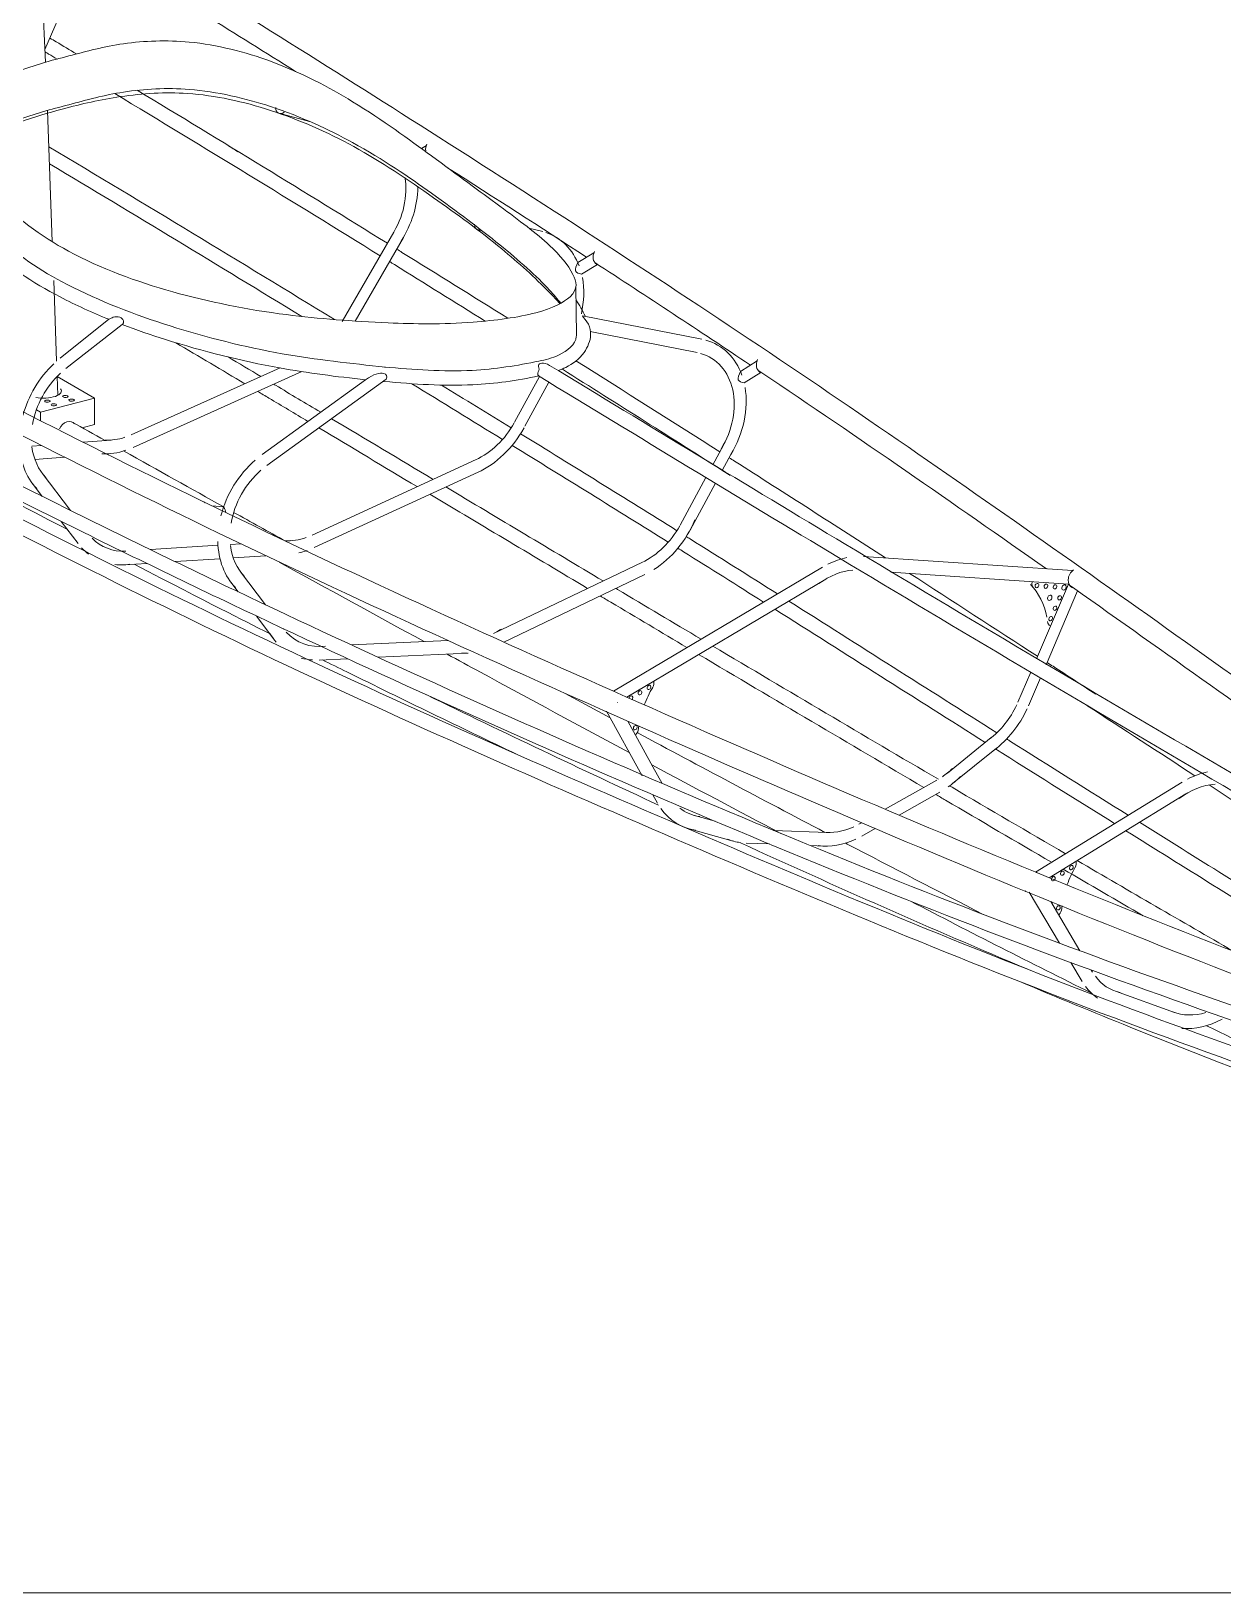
# Model space of a CAD drawing. Header units: inches. Extents: x -62.5 to -21, y 15.6 to 48.4.
# Drawn here: x -39.08 to -27.9, y 15.56 to 30.21 of the extents above; entities that cross this region are included whole.
import ezdxf

# ---------------------------------------------------------------- set-up
doc = ezdxf.new("R2010")
doc.units = ezdxf.units.IN
doc.header["$MEASUREMENT"] = 0
for name, color, linetype in [('Format', 7, 'Continuous'), ('Hatchways', 7, 'Continuous'), ('Layer1', 7, 'Continuous'), ('Partner', 7, 'Continuous'), ('Sail', 7, 'Continuous'), ('Station 10', 7, 'Continuous'), ('Station 6', 7, 'Continuous'), ('Station 7', 7, 'Continuous'), ('Station 7.5', 7, 'Continuous'), ('Station 8', 7, 'Continuous'), ('Station 9', 7, 'Continuous'), ('Stringers', 7, 'Continuous')]:
    doc.layers.add(name, color=color, linetype=linetype)

msp = doc.modelspace()

# ---------------------------------------------------------------- linework, layer by layer
at = {"layer": 'Format', "color": 7, "lineweight": 9}
msp.add_line((-21.025, 15.56249999999999), (-62.525, 15.56249999999999), dxfattribs=at)
at = {"layer": 'Hatchways', "color": 7, "lineweight": 9}
for points, knots in [([(-38.72804855523046, 29.97899881252328), (-38.89381785941135, 29.93600423862531), (-39.23559024930958, 29.84736081729726), (-39.65679509583944, 29.58504950328939), (-39.7412374344248, 29.14341847226821), (-39.42239598482388, 28.60154370671914), (-38.71830244889978, 28.09061930200807), (-37.77476725420107, 27.74511078360409), (-36.7765634837519, 27.54261887793474), (-35.82715996242275, 27.47262419945226), (-35.04839906968437, 27.45544184674966), (-34.28846288567321, 27.55624827119695), (-33.93206569202556, 27.74836766844709), (-33.98982017577607, 27.9547420663117), (-34.20872298919647, 28.21642009351165), (-34.66768592478781, 28.56040876690716), (-35.26520594625604, 28.99671164922318), (-35.96079363104063, 29.509867988842), (-36.74373409567269, 29.92996319637761), (-37.54399200019333, 30.13944892846376), (-38.21974159693612, 30.11391945217463), (-38.56202930642829, 30.02306553810576), (-38.72804855523046, 29.97899881252328)], [0, 0, 0, 0, 0.0304158939162774, 0.0627095155283583, 0.1031318594591568, 0.1536483489238295, 0.2191866378126995, 0.2938112519410474, 0.3668073149306925, 0.4257347307685886, 0.4695482714957079, 0.4999999999999831, 0.5304517285042584, 0.5742652692313778, 0.633192685069274, 0.706188748058919, 0.7808133621872669, 0.8463516510761369, 0.8968681405408095, 0.937290484471608, 0.969584106083689, 1, 1, 1, 1]), ([(-34.11153717578335, 27.65936745243349), (-34.1425709455531, 27.69989693770093), (-34.28807529301539, 27.86881983512148), (-34.6689090308591, 28.20816281712329), (-35.26487003425008, 28.65442797322175), (-35.95868090424353, 29.13399830875488), (-36.74489917160106, 29.50397411208715), (-37.54496343909756, 29.69521708936422), (-38.2199793414437, 29.66010688406045), (-38.56205375775149, 29.56650806048663), (-38.7280485552299, 29.52108835932612)], [0, 0, 0, 0, 0.0595356751390062, 0.2464130140804628, 0.4381692711834955, 0.6062988133600082, 0.735360944914948, 0.838897914847292, 0.9218237122585249, 1, 1, 1, 1]), ([(-38.72804855523046, 29.52115032183693), (-38.89371059737361, 29.47844866824508), (-39.23509064596564, 29.39044802784843), (-39.53989225011038, 29.20864347283605), (-39.62921277676658, 29.07392359904786), (-39.64730990049845, 29.03650253275866)], [0, 0, 0, 0, 0.4081488982585811, 0.8410741159258233, 1, 1, 1, 1])]:
    msp.add_open_spline(points, degree=3, knots=knots, dxfattribs=at)
at = {"layer": 'Layer1', "color": 7, "lineweight": 9}
for p, q in [((-33.9698970404654, 27.81717846820894), (-33.96591424923016, 27.35995101224477)), ((-34.06972096076503, 23.99957190692291), (-33.64736762700829, 23.76971202104002))]:
    msp.add_line(p, q, dxfattribs=at)
for points, knots in [([(-34.12034816490643, 27.65453934782077), (-34.15043691182426, 27.69005767741703), (-34.32177276647217, 27.8711037405916), (-34.70769666576593, 28.21937834140246), (-35.32734029742222, 28.67028692768127), (-36.03071693054714, 29.14662454204815), (-36.8087636888609, 29.48696602096363), (-37.55658758969911, 29.65666927996626), (-38.22201590916944, 29.61701093024323), (-38.74422933721382, 29.49808154900252), (-39.17760302554021, 29.36953018781185), (-39.48211638070977, 29.23787186301603), (-39.61603004750295, 29.09039851474787), (-39.6473464242672, 29.0366006415613)], [0, 0, 0, 0, 0.0224178589605326, 0.1200672533578201, 0.2479545511212012, 0.3900261604039347, 0.5261591648351024, 0.6530317720743317, 0.7534375107145223, 0.8428539102205569, 0.9093029315408485, 0.9704328906904216, 1, 1, 1, 1]), ([(-39.68916130438335, 28.93192343774665), (-39.7053084210198, 28.85956118471864), (-39.68394785451474, 28.61647557155651), (-39.35839276441522, 28.19971504961315), (-38.69556472849273, 27.77517689968538), (-37.77015775537419, 27.42328777719304), (-36.76492926692003, 27.1684603999118), (-36.08145071900129, 27.09514620024646), (-35.757631368369, 27.06041130388424)], [0, 0, 0, 0, 0.0482056211045677, 0.149574458388004, 0.3293438940833776, 0.5545837519610722, 0.7889701137800993, 1, 1, 1, 1]), ([(-38.35241802857932, 27.50886437665461), (-38.50747071024954, 27.57162572423152), (-38.9250427757128, 27.76115351448048), (-39.44652766077375, 28.09693673146959), (-39.7306518441404, 28.46453968207885), (-39.7847310995896, 28.61212688550437)], [0, 0, 0, 0, 0.2720262546300789, 0.7454500561492755, 1, 1, 1, 1]), ([(-38.35234261027017, 27.50892495860315), (-38.33868678005928, 27.51593460792344), (-38.30675813266978, 27.5323238437308), (-38.25166232707897, 27.53697473654481), (-38.21419792408569, 27.50485850670255), (-38.21345730171265, 27.47439499298237), (-38.22130052213289, 27.46394518328085), (-38.22501558376634, 27.45899547066042)], [0, 0, 0, 0, 0.2395144765757368, 0.5600079342788338, 0.8007545970977429, 0.9056243593445933, 1, 1, 1, 1]), ([(-35.94338752109002, 26.94226887726731), (-36.21401020677659, 26.9698049607635), (-36.84733716430566, 27.05240735849083), (-37.60817902127742, 27.2424744876262), (-38.09203264818623, 27.40839603323769), (-38.22614602609976, 27.45934947687987)], [0, 0, 0, 0, 0.3473795389626872, 0.8167686942703661, 1, 1, 1, 1]), ([(-33.85073607296435, 27.46173075311655), (-33.83988179771978, 27.42979754659368), (-33.81968638802549, 27.33902734458248), (-33.88973705003824, 27.17366764323936), (-34.02033116577739, 27.0751102324815), (-34.11194341873558, 27.03673807030818), (-34.13613307362429, 27.0279432502221)], [0, 0, 0, 0, 0.1729746267218588, 0.4814390675236299, 0.8656425733425304, 1, 1, 1, 1]), ([(-35.76635929908589, 27.06097584619136), (-35.49254921071984, 27.03817986534291), (-35.00922002334169, 26.99794043163643), (-34.45245771871228, 27.08445489609743), (-34.11816947318276, 27.16102199068193), (-33.96893760596288, 27.27692774044708), (-33.96587837163317, 27.35583226795352), (-33.96591424938117, 27.35995102958099)], [0, 0, 0, 0, 0.4330442350192393, 0.7644090817093677, 0.8690363987722045, 0.9932150350486942, 1, 1, 1, 1]), ([(-34.21663705148985, 27.07679050322226), (-34.27632979796487, 27.11039420298794), (-34.33016650749768, 27.09270877925911), (-34.31774015099244, 27.05435968190791), (-34.31291732977959, 27.02154306384014), (-34.34258545245074, 26.99187494116898), (-34.3151724206433, 26.97510038391052)], [0, 0, 0, 0, 0.4310022238229136, 0.5901634502770274, 0.7179640234482559, 1, 1, 1, 1]), ([(-35.94338752109002, 26.94226887726731), (-35.86631139749027, 26.99626559260215), (-35.77603852941603, 27.0192702758282), (-35.73506360200248, 26.97857157863066), (-35.7508792001625, 26.94651039716913)], [0, 0, 0, 0, 0.6340193683030251, 1, 1, 1, 1]), ([(-34.31908232037055, 26.97775534454705), (-34.52260524364038, 26.93217601652496), (-35.00532587619182, 26.86832119468609), (-35.49490890492289, 26.90065866633552), (-35.77537948080214, 26.92611430650653), (-35.77865314527484, 26.92641238383191)], [0, 0, 0, 0, 0.4247807979305015, 0.9932856933265625, 1, 1, 1, 1])]:
    msp.add_open_spline(points, degree=3, knots=knots, dxfattribs=at)
for points in [[(-33.97095462193933, 27.69283061130632), (-33.93743042994977, 27.64345862668471), (-33.90726138012109, 27.59150474429813), (-33.88155405997249, 27.53650255042007)], [(-33.9081221120224, 27.54170299420836), (-33.89894416564177, 27.52126630360076), (-33.87192356017302, 27.49424569813201), (-33.85073607296436, 27.46173075311656)]]:
    msp.add_open_spline(points, degree=3, dxfattribs=at)
at = {"layer": 'Partner', "color": 7, "lineweight": 9}
msp.add_ellipse((-43.88610046783488, 27.5525553746986), major_axis=(7.791259473184794, 4.440892098500626e-16), ratio=0.3914239243675831, start_param=0.524130254795196, end_param=0.5470029963240665, dxfattribs=at)
at = {"layer": 'Sail', "color": 7, "lineweight": 9}
for p, q in [((-38.94596867719362, 29.92059146801193), (-39.61997862192509, 44.53660533994426)), ((-38.88292300993146, 28.23586688821414), (-38.92812423106919, 29.46821613032155)), ((-38.84180427104732, 27.11482092032156), (-38.86964311247268, 27.87380871463691)), ((-38.83012650223605, 26.79644258491729), (-38.83661438432267, 26.97332578344761)), ((-38.48745561052525, 26.76975546831333), (-38.83642823977196, 26.97351707309382)), ((-38.9939302783341, 26.63685654115953), (-38.48745561052525, 26.76975546831333)), ((-38.48745561052525, 26.5203784305995), (-38.48745561052525, 26.76975546831333)), ((-39.03218853650407, 26.65919515292299), (-38.9939302783341, 26.63685654115953)), ((-38.9939302783341, 26.55792016920025), (-38.9939302783341, 26.63685654115953)), ((-38.60105177382442, 26.49057080310934), (-38.48745561052525, 26.5203784305995))]:
    msp.add_line(p, q, dxfattribs=at)
for centre, major_axis, ratio, start_param, end_param in [((-38.9670441694151, 26.83547020611411), (0.1693750000000004, -2.706168622523819e-16), 0.3914239243675823, 4.279333320685677, 6.607366514318361), ((-38.9280908828416, 26.74128837650847), (0.02540625000000022, 7.112366251504909e-17), 0.391423924367569, 4.969003707510996, 11.25218901469058), ((-38.86922347003993, 26.70602533684543), (0.02540624999999968, 4.36282954208167e-16), 0.391423924367577, 4.969003707510981, 11.25218901469057), ((-38.74069294442968, 26.45392896702259), (0.05124233417243285, 0.08776026329473255), 0.7643514436245619, 6.009039423052292, 7.990804677762302)]:
    msp.add_ellipse(centre, major_axis=major_axis, ratio=ratio, start_param=start_param, end_param=end_param, dxfattribs=at)
at = {"layer": 'Sail', "color": 7, "lineweight": 9, "extrusion": (0, 0, -1)}
for centre, major_axis, ratio, start_param, end_param in [((-38.7603452572448, 26.78557748988458), (-0.02540624999999774, 1.734723475976807e-16), 0.3914239243675895, 4.452729252001013, 10.7359145591806), ((-38.70097657818114, 26.75044679726923), (-0.0254062500000052, -3.816391647148976e-16), 0.3914239243675743, 4.452729252001036, 10.73591455918062)]:
    msp.add_ellipse(centre, major_axis=major_axis, ratio=ratio, start_param=start_param, end_param=end_param, dxfattribs=at)
at = {"layer": 'Station 10', "color": 7, "lineweight": 9}
for p, q in [((-28.28274274821453, 23.16595972336414), (-29.65690609490245, 22.32287383089635)), ((-28.2487315029551, 23.05602515066929), (-29.52929153026705, 22.27036739310573)), ((-29.71784213453567, 22.1346164972771), (-29.43368540232134, 21.65600417355598)), ((-29.51551720529041, 22.04593409853501), (-29.24181352323096, 21.58492815264911)), ((-29.32585820468872, 21.47438811534355), (-29.22085084333345, 21.29752157822361)), ((-29.13434090089264, 21.40390933132703), (-29.12303146244806, 21.38486056176592)), ((-28.35308695341184, 21.00694866197666), (-28.90860582469541, 21.20534453497202))]:
    msp.add_line(p, q, dxfattribs=at)
at = {"layer": 'Station 10', "color": 7, "lineweight": 9, "extrusion": (0, 0, -1)}
msp.add_ellipse((-28.07843052742063, 22.5065344614624), major_axis=(0.3418157952063206, 0.584951461360232), ratio=0.7642426841592993, start_param=5.203603257259511, end_param=5.818578678101077, dxfattribs=at)
at = {"layer": 'Station 10', "color": 7, "lineweight": 9}
for centre, major_axis, ratio, start_param, end_param in [((-28.07833008923499, 22.50656420648032), (0.4099386733794599, 0.7020821063578597), 0.7643514436245646, 0.6008571153956241, 0.8829744098033628), ((-29.33173859656471, 22.39238929752127), (0.03416155611495653, 0.05850684219648725), 0.7643514436245586, 4.727475384879797, 5.654946404736514), ((-29.70019838470376, 22.2309479680336), (0.05137682848784553, 0.087990605193144), 0.7643514436245619, 6.200390422529085, 6.331538954489159), ((-29.49037575876772, 22.26128542975979), (0.01075954523305641, 0.01842735187290998), 0.7643514436245425, 5.240878614302451, 11.52406392148204), ((-29.40590038927999, 22.31311332376363), (0.01075954523306003, 0.01842735187290856), 0.7643514436245834, 5.240878614302631, 11.52406392148222), ((-28.74173014475342, 22.06801714576388), (-0.4099386733794567, -0.7020821063578612), 0.7643514436245646, 4.727475417112388, 4.952380801464539), ((-29.32144625827645, 22.36495361870459), (0.01075954523305641, 0.01842735187290998), 0.7643514436245425, 5.240878614302451, 11.52406392148204), ((-29.70019838470376, 22.2309479680336), (0.05137682848784553, 0.087990605193144), 0.7643514436245619, 3.067227837868599, 3.181507751063315), ((-29.44338463863871, 21.9879603028506), (0.01075954523305502, 0.0184273518729096), 0.7643514436246156, 5.240878614302404, 11.52406392148199), ((-29.46878224299941, 21.96721723460833), (0.03416155611495458, 0.05850684219648894), 0.7643514436245615, 4.398938809684864, 5.341109343683622), ((-28.74173014475342, 22.06801714576388), (-0.4099386733794567, -0.7020821063578612), 0.7643514436245646, 5.212401057848677, 5.248829602069159), ((-28.63393486824069, 21.82155563794347), (-0.409938673379461, -0.7020821063578581), 0.7643514436245663, 5.969735179108192, 6.219561098988026), ((-28.63393486824069, 21.82155563794347), (-0.3416155611495489, -0.5850684219648834), 0.7643514436245653, 5.969735179108191, 6.513257413934042), ((-28.07841599697188, 21.62315976494424), (-0.3416155611495504, -0.5850684219648833), 0.7643514436245644, 0.1091825889200713, 0.6858479634147308), ((-28.078415983846, 21.62315976025651), (-0.4099386733794592, -0.702082106357859), 0.7643514436245659, 0.3415046732695913, 0.9076437921942393)]:
    msp.add_ellipse(centre, major_axis=major_axis, ratio=ratio, start_param=start_param, end_param=end_param, dxfattribs=at)
at = {"layer": 'Station 6', "color": 7, "lineweight": 9}
msp.add_line((-38.95141773212302, 30.03875509906747), (-38.6607581205842, 30.71043169090036), dxfattribs=at)
at = {"layer": 'Station 7', "color": 7, "lineweight": 9}
for p, q in [((-36.46985161162758, 29.36569058332952), (-36.75818478387547, 29.44217104106212)), ((-35.37345013910429, 29.13999673811691), (-35.41899793938137, 29.11045825437712)), ((-35.67855767281365, 28.32707596378033), (-36.16347354290227, 27.48720271064742)), ((-35.58846895290451, 28.27597318824506), (-36.04100310281831, 27.4921850054158)), ((-36.74625665420006, 27.05242801915857), (-38.14396795625674, 26.42471485803028)), ((-36.54125350848189, 27.01804833483119), (-38.12526425660652, 26.30666795713559)), ((-38.59368279062253, 26.35575175402408), (-38.33100554590643, 26.37563620398937)), ((-39.07497973372151, 26.31931797387751), (-38.9852432185946, 26.32611095378343)), ((-38.37438495117021, 26.24590567292793), (-38.34970924555665, 26.24777360341487)), ((-39.04647859776332, 26.19502874027961), (-38.7675158002738, 26.2161459931077))]:
    msp.add_line(p, q, dxfattribs=at)
at = {"layer": 'Station 7', "color": 7, "lineweight": 9, "extrusion": (0, 0, -1)}
for centre, major_axis, ratio, start_param, end_param in [((-36.72952142548544, 29.50334343965448), (0.0341615561149545, 0.05850684219648856), 0.7643514436245621, 2.066874022755826, 4.174667453028475), ((-35.29523675191013, 29.12469709831193), (0.05137682848784914, 0.08799060519314256), 0.7643514436245703, 3.931901965411714, 4.575925806463926), ((-36.12792641481087, 28.58445149243896), (0.3416155611495487, 0.5850684219648835), 0.7643514436245653, 0.7399890132557199, 1.612754011840999), ((-36.12771144330117, 28.58482382263541), (0.4099386733794607, 0.7020821063578593), 0.7643514436245648, 0.9408874265786327, 1.612754011840998)]:
    msp.add_ellipse(centre, major_axis=major_axis, ratio=ratio, start_param=start_param, end_param=end_param, dxfattribs=at)
at = {"layer": 'Station 7', "color": 7, "lineweight": 9}
for centre, major_axis, ratio, start_param, end_param in [((-38.23748675108159, 27.01494922931226), (-0.3416155611495507, -0.5850684219648827), 0.7643514436245645, 0.3832396676294029, 0.7171525515596562), ((-38.23748669176684, 27.01494923380234), (-0.4099386733794596, -0.7020821063578598), 0.7643514436245653, 0.3832396676294022, 0.7171523783328828)]:
    msp.add_ellipse(centre, major_axis=major_axis, ratio=ratio, start_param=start_param, end_param=end_param, dxfattribs=at)
at = {"layer": 'Station 7.5', "color": 7, "lineweight": 9}
for p, q in [((-34.84921951592225, 28.33855419249313), (-34.88783098275299, 28.34842076318893)), ((-34.2809848181677, 28.33099263798882), (-34.41073176102601, 28.36414748781329)), ((-33.80114178911973, 28.13247605390711), (-33.95297872677051, 28.04116338687242)), ((-33.76818468240001, 28.02190095780433), (-33.91669792086038, 27.9325871182104)), ((-38.80763177476467, 27.14320070608744), (-38.35234261027017, 27.50892495860315)), ((-38.7550314535854, 27.04660475960831), (-38.22614602609976, 27.45934947687987)), ((-34.54537800108898, 26.54353652538727), (-34.31248518434151, 26.97206348908035)), ((-34.44800956050948, 26.50572832517361), (-34.22383142156961, 26.91822012525531)), ((-34.90666822710688, 26.19322396583358), (-36.44511383763132, 25.48433246383452)), ((-34.88674398404312, 26.07573283435104), (-36.42527498540751, 25.36680198559811)), ((-38.97711739939668, 25.84804286149042), (-39.06943098477742, 25.96948971144718)), ((-38.71210383479494, 25.71639576837058), (-38.97730477711762, 26.06529153401348)), ((-38.64077043446946, 25.40554808442751), (-38.7980948372335, 25.61252252982705)), ((-37.96120314773096, 25.34792177249811), (-37.32800663955137, 25.38845625963868)), ((-37.2130145348363, 25.39581755416515), (-37.11192475878487, 25.40228888206173)), ((-36.69632654545183, 25.42889367254364), (-36.64350275530105, 25.43227522189668)), ((-38.20187260888925, 25.20584325127479), (-37.99654719129941, 25.21898729169733)), ((-37.73037498639973, 25.23602647886484), (-37.30923073496734, 25.26298630259017)), ((-37.1851091029395, 25.2709320297575), (-36.87798761310428, 25.2905926120878))]:
    msp.add_line(p, q, dxfattribs=at)
at = {"layer": 'Station 7.5', "color": 7, "lineweight": 9, "extrusion": (0, 0, -1)}
for centre, major_axis, ratio, start_param, end_param in [((-34.86512666781387, 28.41145709916212), (0.03416155611495598, 0.05850684219648775), 0.764351443624574, 2.58327251356277, 4.141647695088207), ((-34.57193208229882, 27.5795251015742), (0.4100256741689207, 0.7020313002440289), 0.7643547604248154, 6.123970916100093, 6.837881306450132), ((-33.72420515542477, 28.11354717222908), (0.05137682848784553, 0.087990605193144), 0.7643514436245619, 3.159571567616054, 4.614348853853585), ((-34.57193208229882, 27.5795251015742), (0.4100256741689207, 0.7020313002440289), 0.7643547604248154, 0.7216417299295724, 1.17747770792028), ((-35.00585755376412, 26.78087326923545), (-0.3414128217067753, -0.5851867523912493), 0.7642076063341687, 4.681860661827312, 5.463327923311566), ((-35.00580865332783, 26.7809338795867), (-0.4097080793975225, -0.7022166970931363), 0.7642868922734877, 4.681930611041082, 5.463442560724363)]:
    msp.add_ellipse(centre, major_axis=major_axis, ratio=ratio, start_param=start_param, end_param=end_param, dxfattribs=at)
at = {"layer": 'Station 7.5', "color": 7, "lineweight": 9}
for centre, major_axis, ratio, start_param, end_param in [((-38.51675435509691, 26.54440393720202), (-0.4099561447070016, -0.7020719047341033), 0.7643008592346677, 4.33949606590921, 5.053408516567916), ((-38.51675284064653, 26.54439368322721), (-0.3416167188741481, -0.5850677459796096), 0.7642634055393972, 4.332743688357072, 5.164755225247325), ((-38.51675435509691, 26.54440393720202), (-0.4099561447070016, -0.7020719047341033), 0.7643008592346677, 5.381775863341919, 6.077060179825422), ((-38.51675284064653, 26.54439368322721), (-0.3416167188741481, -0.5850677459796096), 0.7642634055393972, 5.503314446545603, 6.078370389401035), ((-38.08287057753999, 25.97351298668637), (-0.4099831730427807, -0.7020561215613564), 0.7645001452100689, 6.046071161379283, 6.188412948417787), ((-38.08274877483134, 25.97349716883169), (-0.3417575022388111, -0.5849855209007224), 0.7645282467678625, 6.076693967776647, 6.738643251625533), ((-36.54430829646618, 26.07198476391227), (-0.3416155611495508, -0.5850684219648822), 0.7643514436245648, 0.3746530670519713, 0.7290395885346077), ((-38.08287057753999, 25.97351298668637), (-0.4099831730427807, -0.7020561215613564), 0.7645001452100689, 0.3314933544733636, 0.544397803882977), ((-36.54430825692302, 26.07198476644365), (-0.4099386733794603, -0.7020821063578597), 0.7643514436245648, 0.6154757661367058, 0.7290394732553596)]:
    msp.add_ellipse(centre, major_axis=major_axis, ratio=ratio, start_param=start_param, end_param=end_param, dxfattribs=at)
msp.add_open_spline([(-33.95297872677051, 28.04116338687242), (-33.96599026793864, 28.01107487309895), (-33.9920133502749, 27.95089784555203), (-33.94237333991435, 27.9383712439173), (-33.91755333473407, 27.93210794309993)], degree=3, dxfattribs=at)
at = {"layer": 'Station 8', "color": 7, "lineweight": 9}
for p, q in [((-32.78835693190364, 27.32251959813711), (-33.9081221120224, 27.54170299420836)), ((-32.83161530632478, 27.19605763896393), (-33.83481875820345, 27.39552299179126)), ((-32.27018421610816, 27.11921790807121), (-32.42687277880008, 27.02053998622419)), ((-32.23475882407172, 27.01016246429872), (-32.39144738676364, 26.9114845424517)), ((-36.91390275211395, 26.23997656775924), (-35.94338752109002, 26.94226887726731)), ((-36.87064437695042, 26.13621659963292), (-35.7508792001625, 26.94651039716913)), ((-32.68623201984023, 26.14342058897575), (-32.58642574826883, 26.32804718192292)), ((-32.59749873053367, 26.08968944862267), (-32.4941294622365, 26.2809070496879)), ((-32.99149529985517, 25.5787294282533), (-32.75010177827487, 26.0252711409853)), ((-32.89919901382284, 25.53158929601828), (-32.66136891039637, 25.97153922105368)), ((-37.38696020078313, 25.76000210355148), (-37.27538690490148, 25.74829012536413)), ((-33.34533001915777, 25.23074639010663), (-34.74348312587564, 24.56200375176012)), ((-36.88290790954272, 24.83089213685632), (-37.11583392899337, 25.13953068702434)), ((-33.32380067698596, 25.11400965024227), (-34.64682610279377, 24.48120090447395)), ((-37.13901825993149, 24.95237669847626), (-37.20813021456549, 25.04395347262894)), ((-36.80306065883207, 24.50721618285073), (-36.96772691239189, 24.72540715129713)), ((-36.71076437325996, 24.60279339724613), (-36.71240441712863, 24.60496653686804)), ((-36.07618110344857, 24.45355636221757), (-35.16957293802149, 24.49570966202849)), ((-36.37845899369441, 24.31246745072552), (-36.1118665662057, 24.32486282830075)), ((-35.82598874827422, 24.33815489187143), (-34.98030585060264, 24.37747543418503))]:
    msp.add_line(p, q, dxfattribs=at)
at = {"layer": 'Station 8', "color": 7, "lineweight": 9, "extrusion": (0, 0, -1)}
for centre, major_axis, ratio, start_param, end_param in [((-33.04790717843047, 26.56374784309805), (0.4099386733794561, 0.7020821063578605), 0.7643514436245663, 6.084285199111836, 6.856953554423069), ((-33.04790717843047, 26.56374784309804), (0.3416155611495472, 0.5850684219648846), 0.7643514436245659, 6.084285199111837, 7.86988202175811), ((-32.19247020785664, 27.10247727605009), (0.05137682848784553, 0.087990605193144), 0.7643514436245619, 3.136314588200846, 4.591091924802766), ((-33.04790717843047, 26.56374784309805), (0.4099386733794561, 0.7020821063578605), 0.7643514436245663, 0.7406284204647161, 1.586696714578524), ((-33.45297673001681, 25.81443008942843), (-0.3416155611495492, -0.5850684219648833), 0.7643514436245652, 4.679485026826843, 5.448505814333566), ((-36.24928294539938, 25.08067946922313), (-0.4099386733794599, -0.7020821063578592), 0.7643514436245655, 0.2541834973325637, 0.4071242419758292), ((-34.85112983673468, 25.14568745108192), (-0.3416155611495483, -0.5850684219648836), 0.7643514436245661, 5.308554781933131, 5.383632650566973), ((-36.24928294539938, 25.08067946922313), (-0.4099386733794599, -0.7020821063578592), 0.7643514436245655, 5.921288761648692, 6.088542415237716)]:
    msp.add_ellipse(centre, major_axis=major_axis, ratio=ratio, start_param=start_param, end_param=end_param, dxfattribs=at)
at = {"layer": 'Station 8', "color": 7, "lineweight": 9}
for centre, major_axis, ratio, start_param, end_param in [((-36.6543525011328, 25.61741675900134), (-0.40993867337946, -0.7020821063578584), 0.7643514436245652, 4.296490802025778, 5.069159133955593), ((-36.6543525011328, 25.61741675900134), (-0.3416155611495497, -0.5850684219648824), 0.7643514436245656, 4.296490802025777, 5.165531746860691), ((-37.50978947584493, 25.70721296972823), (0.0513768284878448, 0.08799060519314379), 0.7643514436245694, 6.103901742305176, 6.331538954489111), ((-33.45297673001681, 25.81443008942843), (0.4099386733794584, 0.7020821063578611), 0.7643514436245646, 4.11622317883625, 4.885243966342973), ((-36.6543525011328, 25.61741675900134), (-0.40993867337946, -0.7020821063578584), 0.7643514436245652, 5.386000678574806, 6.082087624672051), ((-36.6543525011328, 25.61741675900134), (-0.3416155611495497, -0.5850684219648824), 0.7643514436245656, 5.500291900884356, 6.082087624672051), ((-36.24928294539938, 25.08067946922313), (-0.3416155611495492, -0.5850684219648832), 0.7643514436245653, 6.043738502490265, 6.812759289996988), ((-34.85112980230762, 25.14568745268263), (-0.4099386733794561, -0.7020821063578612), 0.7643514436245668, 0.3618965455308911, 0.4493086972478392)]:
    msp.add_ellipse(centre, major_axis=major_axis, ratio=ratio, start_param=start_param, end_param=end_param, dxfattribs=at)
for points in [[(-32.42687277880008, 27.02053998622419), (-32.43988431996821, 26.99045147245072), (-32.46590740230447, 26.93027444490379), (-32.41626739194391, 26.91774784326906), (-32.39144738676364, 26.9114845424517)], [(-37.27538690490148, 25.74829012536413), (-37.26541506221898, 25.73046397863522), (-37.25544321953647, 25.71263783190632), (-37.25398597453727, 25.69570547236504)]]:
    msp.add_open_spline(points, degree=3, dxfattribs=at)
at = {"layer": 'Station 9', "color": 7, "lineweight": 9}
for p, q in [((-31.27178795490524, 25.28417719268386), (-29.31144341094667, 25.15092073983141)), ((-31.6577579077239, 25.18289869002304), (-33.61810232154905, 24.02085362330489)), ((-31.62559373389648, 25.07185003822611), (-33.49297984436568, 23.96490842019966)), ((-31.01574004095345, 25.13665727024001), (-29.34908202230647, 25.02336446343856)), ((-29.34908202230647, 25.02336446343856), (-29.64951349551148, 24.3223874508054)), ((-29.2626295774403, 24.96074911870864), (-29.55917795963476, 24.2688322671409)), ((-29.34908204627748, 25.02336438467641), (-29.34506872632869, 25.02627046405829)), ((-29.70285116977, 24.19793816071046), (-29.82385059318152, 23.9156181579208)), ((-29.61251482700522, 24.14438485970482), (-29.72460968694077, 23.88284128968234)), ((-33.58046381896246, 23.91305002206303), (-33.58447713891125, 23.91384991154275)), ((-33.68239944226158, 23.83306475485954), (-33.34711180354767, 23.226719112339)), ((-33.4843676295864, 23.73926638388746), (-33.24787089894851, 23.3115776010779)), ((-30.0729099120779, 23.58425141290413), (-30.48536090670762, 23.2526568078357)), ((-30.02348086961643, 23.48520119566233), (-30.43593186424615, 23.1536065905939)), ((-33.24787089894851, 23.3115776010779), (-33.16141308616852, 23.1552243330538)), ((-31.06916899670916, 22.91217801176571), (-30.58494813837444, 23.18499806019478)), ((-33.24871102878122, 23.04876778305903), (-33.20493612524658, 22.96960374912149)), ((-30.93826530178881, 22.85672245090471), (-30.55543654224633, 23.0724160934248)), ((-32.85663589432666, 22.85380180862456), (-32.66424930885089, 22.80009492325776)), ((-32.90606493366167, 22.72881123403849), (-32.49361393279781, 22.61367088489182)), ((-31.61233086867453, 22.69498539109379), (-32.11674030500315, 22.71446606240579)), ((-31.3172149241848, 22.7724238050195), (-31.29202129616046, 22.78661841621684)), ((-31.28770333980522, 22.65984183163015), (-31.16128234075284, 22.73107003770648)), ((-32.15431037420679, 22.58670763726356), (-32.37410925340681, 22.59519643507751)), ((-31.64184244969584, 22.56691574108494), (-31.77125271256161, 22.57191366264175))]:
    msp.add_line(p, q, dxfattribs=at)
for centre, major_axis, ratio, start_param, end_param in [((-31.46477293261997, 24.51660673901534), (0.409938673379461, 0.7020821063578586), 0.7643514436245652, 0.5975899697446766, 0.8618059500204125), ((-29.26694756295263, 25.08283863169192), (0.05137682848784553, 0.087990605193144), 0.7643514436245619, 1.082079567209083, 3.249771551626967), ((-33.36921253059887, 24.00548987820105), (0.01075954523305641, 0.01842735187290998), 0.7643514436245425, 5.240878614302451, 11.52406392148204), ((-32.71430105531802, 23.74041626965536), (-0.4099386733794441, -0.7020821063578683), 0.7643514436245668, 4.709289701558749, 4.934908467815098), ((-33.28429490829205, 24.05582700436274), (0.01075954523305502, 0.0184273518729096), 0.7643514436246156, 5.240878614302404, 11.52406392148199), ((-33.29385281627253, 24.08294613796701), (0.03416155611495399, 0.05850684219648915), 0.7643514436245734, 4.709289612436283, 5.655500940409086), ((-33.45413015290569, 23.95515275203937), (0.01075954523306003, 0.01842735187290856), 0.7643514436245834, 4.347396074848078, 8.141779291556292), ((-33.413659785621, 23.67799851591781), (0.01075954523305641, 0.01842735187290998), 0.7643514436245425, 5.240878614302451, 11.52406392148204), ((-33.43938087219806, 23.65791079195993), (0.03416155611495308, 0.05850684219648998), 0.7643514436245566, 4.377515702607338, 5.323726954580264), ((-32.71430105531802, 23.74041626965536), (-0.4099386733794441, -0.7020821063578683), 0.7643514436245668, 5.194837670668703, 5.23233572348695), ((-30.73250611901497, 23.74790789404468), (0.4099386733794598, 0.7020821063578594), 0.7643514436245644, 4.183170845886832, 4.372539812355441), ((-32.60949069765164, 23.47875468155491), (-0.4099386733794603, -0.7020821063578597), 0.7643514436245651, 5.94831202940227, 6.57319201764137), ((-32.60949069765164, 23.47875468155491), (-0.3416155611495512, -0.585068421964882), 0.7643514436245664, 6.178644835491727, 6.57319201764137), ((-31.46477290482533, 23.3353336388694), (-0.3416155611495484, -0.5850684219648834), 0.7643514436245663, 0.3020091557925782, 0.8326301599563397), ((-31.46477289307681, 23.33533363841567), (-0.4099386733794616, -0.7020821063578582), 0.764351443624565, 0.3020091557925804, 0.8326301263787732)]:
    msp.add_ellipse(centre, major_axis=major_axis, ratio=ratio, start_param=start_param, end_param=end_param, dxfattribs=at)
at = {"layer": 'Station 9', "color": 7, "lineweight": 9, "extrusion": (0, 0, -1)}
for centre, major_axis, ratio, start_param, end_param in [((-31.46477292130988, 24.5166067457197), (0.3416155611495591, 0.5850684219648774), 0.7643514436245603, 5.219604890499704, 5.79923881934856), ((-30.21524480992192, 24.39616850174036), (0.4099386733794572, 0.702082106357861), 0.7643514436245648, 0.202220696814567, 0.7252667187427685), ((-29.63569304896742, 25.04284707543217), (-0.03416155611495564, -0.05850684219648872), 0.7643514436245603, 0.2022206051342851, 1.148431933107088), ((-29.64525095694789, 25.01071195268895), (0.01075954523305641, 0.01842735187290998), 0.7643514436245425, 4.183899346466928, 10.46708465364651), ((-29.56033333464107, 25.00493958610292), (0.01075954523305571, 0.0184273518729098), 0.764351443624579, 4.183899346466952, 10.46708465364654), ((-29.52475222759592, 24.89616010032924), (0.01291145427966917, 0.02211282224749093), 0.7643514436245935, 4.183899346466858, 10.46708465364644), ((-29.47541571233425, 24.99916721951687), (0.01075954523305571, 0.0184273518729098), 0.764351443624579, 4.183899346466952, 10.46708465364654), ((-29.43227292088604, 24.89586321424724), (0.01075954523305571, 0.0184273518729098), 0.764351443624579, 4.183899346466952, 10.46708465364654), ((-29.39047261219296, 24.99339312104767), (0.01291145427966555, 0.02211282224749236), 0.7643514436245595, 4.183899346467008, 10.46708465364659), ((-29.47407322957912, 24.79833330744682), (0.01075954523305641, 0.01842735187290998), 0.7643514436245425, 4.183899346466928, 10.46708465364651), ((-29.49016499304188, 24.6941848384177), (-0.03416155611495729, -0.05850684219648682), 0.7643514436245623, 6.159602854042744, 7.10581410601567), ((-29.51588607961894, 24.70077413874816), (0.01075954523305571, 0.0184273518729098), 0.764351443624579, 4.183899346466952, 10.46708465364654), ((-30.32005512438525, 24.07950249911311), (-0.3416155611495482, -0.5850684219648836), 0.7643514436245674, 4.588806503358655, 5.213686491597755), ((-30.32005512438525, 24.07950249911311), (-0.4099386733794605, -0.7020821063578591), 0.7643514436245656, 4.588806503358652, 5.213686491597751), ((-30.73250611901497, 23.74790789404468), (-0.3416155611495489, -0.5850684219648835), 0.7643514436245659, 5.077544015552132, 5.266912961628101), ((-32.19703969678778, 23.36361433240824), (-0.4099386733794588, -0.7020821063578611), 0.7643514436245643, 5.981176132770772, 6.170545099239382)]:
    msp.add_ellipse(centre, major_axis=major_axis, ratio=ratio, start_param=start_param, end_param=end_param, dxfattribs=at)
at = {"layer": 'Stringers', "color": 7, "lineweight": 9}
for points, knots in [([(-23.27239883917112, 20.91026107598141), (-23.41988146164988, 21.0216524660657), (-24.43000492257968, 21.75918517447012), (-26.39888810209927, 23.15916791399013), (-29.20987139625677, 25.17301831138865), (-32.11417082380873, 27.1929220265909), (-35.10913825253436, 29.1338010093647), (-37.12042336314573, 30.39719981405248), (-38.08045425986145, 30.98403674546253)], [0, 0, 0, 0, 0.0350546489286236, 0.2340521076711274, 0.4323824481234834, 0.6302225211943887, 0.8275381180977458, 1, 1, 1, 1]), ([(-25.2117506578942, 19.74208357751421), (-26.4977893943161, 20.2268472140993), (-29.16208883293054, 21.1411134342306), (-32.96881460666081, 22.73802301390393), (-36.77428687738161, 24.41212458259957), (-40.38494053194552, 26.24050138239292), (-43.8497128612771, 28.12689640900288), (-46.05906613175702, 29.39488160530499), (-47.11756239311312, 30.03722673470842)], [0, 0, 0, 0, 0.1666600161860226, 0.3354165699684264, 0.5038398980239949, 0.6718849778194675, 0.8397708256144271, 1, 1, 1, 1]), ([(-46.9463513755806, 30.04695593692222), (-46.10748928442825, 29.54092229347121), (-44.12233319605384, 28.38937503529389), (-41.45988360250357, 26.95878203797681), (-39.04756799100846, 25.73009626850674), (-36.59102162428502, 24.53111568143478), (-33.42907147290691, 23.09815087720973), (-29.52210263831446, 21.49926845476499), (-26.60009663467431, 20.51360714012004), (-25.0572292813843, 19.96629280999903), (-24.867034889076, 19.89882355141564)], [0, 0, 0, 0, 0.1277995366600568, 0.2967346339323093, 0.3812566854198604, 0.4658576635454287, 0.6353138204598936, 0.8052858252640235, 0.9759969357970062, 1, 1, 1, 1]), ([(-46.71757586393244, 30.05995628728792), (-45.93967159226332, 29.59343795890356), (-44.01620057992643, 28.48045470479205), (-41.42099368399233, 27.08599269472949), (-39.00867807249722, 25.85730692525943), (-36.55213170577378, 24.65832633818746), (-33.39018155439567, 23.22536153396242), (-29.49993247012641, 21.63332147858821), (-26.78850762903361, 20.71749944319472), (-25.45096401274401, 20.2464364186492)], [0, 0, 0, 0, 0.1225600476650165, 0.2977703345672403, 0.385432005408985, 0.4731755346633069, 0.6489262362625312, 0.8252119472127165, 1, 1, 1, 1]), ([(-24.93369074944246, 20.31322532009023), (-25.18168071918634, 20.39824358734806), (-26.81707484488392, 20.97170530501983), (-29.75765007107278, 22.11671610076047), (-33.72169518389144, 23.82800313540475), (-37.58861184937098, 25.59531613618134), (-41.24264670411215, 27.48156729228708), (-44.01437592096325, 28.9914618325041), (-45.54814571620092, 29.87784352756354), (-45.93458043907641, 30.1044506249228)], [0, 0, 0, 0, 0.0321063750068495, 0.214367137304199, 0.3960168893460749, 0.5772176079820099, 0.7579379615584703, 0.938451934129237, 1, 1, 1, 1]), ([(-24.84661117936362, 20.49646893131569), (-25.09460114910749, 20.58148719857352), (-26.72999527480508, 21.15494891624529), (-29.67057050099394, 22.29995971198593), (-33.6346156138126, 24.0112467466302), (-37.50153227929214, 25.7785597474068), (-41.1555671340333, 27.66481090351254), (-43.83072217744828, 29.12209683524405), (-45.27419233361387, 29.95328569463984), (-45.56942610814028, 30.12520081013939)], [0, 0, 0, 0, 0.0325863995800946, 0.2175721547993305, 0.401937764507647, 0.5858476272813536, 0.7692699430252566, 0.9524827921471618, 1, 1, 1, 1]), ([(-38.90471482350166, 30.14667945197431), (-38.88529950870836, 30.13515033930945), (-38.80203644064716, 30.08568162714882), (-38.71893639778229, 30.03619811095134), (-38.65529870568351, 29.99824047181823)], [0, 0, 0, 0, 0.2330741313367644, 1, 1, 1, 1]), ([(-25.15333674141431, 19.57643706331036), (-25.16956787705502, 19.58258721232476), (-26.49040204789395, 20.08254274038583), (-29.19335399207045, 21.00853495267379), (-33.01994259906203, 22.61377692889991), (-36.82541486978283, 24.28787849759555), (-40.43606852434674, 26.1162552973889), (-43.95392823448353, 28.03155374437049), (-46.22333539640302, 29.33561311211084), (-47.34039849670876, 30.01749522013135), (-47.35098676636107, 30.02396220908567)], [0, 0, 0, 0, 0.0020779831488121, 0.1690387721196006, 0.33547447177615, 0.5015815284511597, 0.6673155387916602, 0.8328925069976827, 0.9984157361681112, 1, 1, 1, 1]), ([(-38.95040410740244, 30.01677448425209), (-38.9394008621684, 30.01023762799047), (-38.9020312499809, 29.98803032914888), (-38.8646944895625, 29.96582004709482), (-38.83836467482369, 29.95014635388458)], [0, 0, 0, 0, 0.2943675214571567, 1, 1, 1, 1]), ([(-35.65115935414183, 28.16739354696054), (-35.63474637582427, 28.15722643786258), (-35.28481674189952, 27.9404215431594), (-34.93688926543136, 27.7240456640798), (-34.60730714619245, 27.51825547406328)], [0, 0, 0, 0, 0.0468909621521139, 1, 1, 1, 1]), ([(-35.71871360861874, 28.05038972223498), (-35.70341895571036, 28.04091513358808), (-35.40248587073088, 27.85446466099341), (-35.10303357253286, 27.66833148645259), (-34.82026408930651, 27.49197319447086)], [0, 0, 0, 0, 0.0508112905203255, 1, 1, 1, 1]), ([(-34.32111013990447, 26.97730183679921), (-33.38101732870001, 26.40633847301782), (-31.30637725896371, 25.14634743358659), (-28.11751734331053, 23.25582650150615), (-25.86925716304703, 21.95070709863082), (-24.75115576412637, 21.29726787292197)], [0, 0, 0, 0, 0.2931736602155376, 0.6483494626029231, 1, 1, 1, 1]), ([(-34.21663705148985, 27.07679050322226), (-33.28813296974759, 26.51340262442769), (-31.22320389452998, 25.26042860378968), (-28.03383141216938, 23.37024551509062), (-25.57554339743303, 21.94347699628365), (-24.0499209868895, 21.05069109861158), (-23.45553255514929, 20.72676347455623), (-22.85902408312948, 20.41909915172321), (-22.4652601568962, 20.27879793459808), (-22.26761671757289, 20.20599848254939)], [0, 0, 0, 0, 0.2311800284254548, 0.5155170737621557, 0.7998492560497535, 0.8497324915976979, 0.8996329383133639, 0.9496223753753193, 1, 1, 1, 1]), ([(-34.10068415523989, 27.0418496380772), (-34.09944594858981, 27.04107272162606), (-33.57758488210428, 26.71362410739169), (-33.0511092381598, 26.38098724071647), (-32.53239723801488, 26.05059955273725), (-32.52242435896859, 26.04424645495985)], [0, 0, 0, 0, 0.0023270944066087, 0.9808138648496525, 1, 1, 1, 1]), ([(-29.55598189952113, 25.16754349712873), (-30.42547241771577, 25.77946903404688), (-31.32200377034711, 26.40095829049864), (-32.25081999939226, 27.0237875483138), (-32.26273565868894, 27.03177442209574)], [0, 0, 0, 0, 0.987176812218982, 1, 1, 1, 1]), ([(-36.4839966705005, 26.55106878483793), (-36.60598765509117, 26.62386362807921), (-36.76300578891495, 26.7175156403075), (-36.92037004858898, 26.8112986413972), (-36.95528859772788, 26.83210487547287)], [0, 0, 0, 0, 0.7782115388793488, 1, 1, 1, 1]), ([(-36.36481807392484, 26.63730979286904), (-36.50572027215312, 26.72140149106863), (-36.65235176105267, 26.80886702065976), (-36.79928525959257, 26.89644684364706), (-36.80475751522425, 26.89970849397934)], [0, 0, 0, 0, 0.9627597718947376, 1, 1, 1, 1]), ([(-32.53217290605303, 26.21053239982638), (-32.51525593840446, 26.19976471369402), (-32.02056374741966, 25.88480897259932), (-31.53181075167051, 25.57119313123236), (-31.06473795576506, 25.27010275432375)], [0, 0, 0, 0, 0.0341829900063227, 1, 1, 1, 1]), ([(-32.20937461380205, 24.85591356052394), (-32.45785537782355, 25.01274857281802), (-32.72562699130713, 25.18125909408686), (-32.99583370112262, 25.35038582817687), (-33.01365424388897, 25.36153610308001)], [0, 0, 0, 0, 0.9340872531923603, 1, 1, 1, 1]), ([(-32.07924938790077, 24.93304866787945), (-32.35034440194943, 25.10424839379746), (-32.63513137330208, 25.28355089670173), (-32.92267707192451, 25.46355150879019), (-32.93458281414184, 25.47100263332887)], [0, 0, 0, 0, 0.9586116317717622, 1, 1, 1, 1]), ([(-32.92815069631645, 24.42984036906314), (-33.1653409516577, 24.57064146018711), (-33.43658745285737, 24.73190728506251), (-33.70858833837811, 24.89390347632397), (-33.74216440552446, 24.91390448131117)], [0, 0, 0, 0, 0.8766018063577995, 1, 1, 1, 1]), ([(-32.79567110396954, 24.50837108827854), (-33.05615266183661, 24.66295116688299), (-33.32281559211835, 24.82146790563416), (-33.59020797782517, 24.98069087555652), (-33.59569789191607, 24.98396004408843)], [0, 0, 0, 0, 0.9794698494853542, 1, 1, 1, 1]), ([(-26.75202059325982, 23.1736460113536), (-27.58802890715589, 23.7707013572511), (-28.45007272612947, 24.38740681289425), (-29.32641482595817, 25.00577059632522), (-29.33888564129733, 25.01456850188495)], [0, 0, 0, 0, 0.9857728233973054, 1, 1, 1, 1]), ([(-35.17909230029817, 24.36823273691854), (-35.07488562556318, 24.31148663727113), (-34.50372427782551, 24.0008127341613), (-33.93258917199005, 23.69188226085608), (-33.46568919417867, 23.44115852438041)], [0, 0, 0, 0, 0.1824454361741271, 1, 1, 1, 1]), ([(-34.521882603864, 23.42666623002873), (-35.05644406899515, 23.68161660598784), (-35.66521330841163, 23.97684680705062), (-36.27135100248312, 24.27634818267168), (-36.34721305990828, 24.31392024948135)], [0, 0, 0, 0, 0.8747731730005122, 1, 1, 1, 1]), ([(-29.55013832347193, 24.28992385613159), (-29.53137982439483, 24.27775095470297), (-29.37774941834773, 24.17805029256503), (-29.22460901470509, 24.07862516596152), (-29.09058393493154, 23.99156791333614)], [0, 0, 0, 0, 0.1220537047420705, 1, 1, 1, 1]), ([(-28.91579083450051, 22.77756782505969), (-29.26368252989745, 22.99512605859477), (-29.63635435659604, 23.22867979343912), (-30.00941344730887, 23.46379598698894), (-30.03222074625253, 23.47817467377432)], [0, 0, 0, 0, 0.9388690621894235, 1, 1, 1, 1]), ([(-28.78750841426024, 22.85627251400151), (-29.15744099676252, 23.08755335712301), (-29.53856449089678, 23.32632245016702), (-29.9200930641293, 23.56672587880689), (-29.92891017079019, 23.57228231074388)], [0, 0, 0, 0, 0.9768906764719745, 1, 1, 1, 1]), ([(-29.50718037358214, 22.41473455741694), (-29.83766232361271, 22.60773837990522), (-30.19976364151465, 22.81985907415855), (-30.5633304960538, 23.03338275899414), (-30.59338291826225, 23.05103632019905)], [0, 0, 0, 0, 0.9173675318834753, 1, 1, 1, 1]), ([(-29.37643063573949, 22.49495301156556), (-29.72950334064829, 22.70106103780243), (-30.09220774471678, 22.91350043051671), (-30.45638332629227, 23.12734821394246), (-30.46406910512099, 23.13186162765956)], [0, 0, 0, 0, 0.9788972016575412, 1, 1, 1, 1]), ([(-31.43964215286246, 22.59431505217009), (-31.43473506582005, 22.5917479132488), (-31.00433101305067, 22.36660919154448), (-30.57397598668396, 22.14385600431257), (-30.14860216823546, 21.92653535772795)], [0, 0, 0, 0, 0.0114011024232218, 1, 1, 1, 1]), ([(-24.95542572014187, 19.35475573651114), (-24.97137998191481, 19.36148932384888), (-26.21623752943434, 19.88622141350898), (-27.86267725403012, 20.49139479923127), (-29.45748786469951, 21.14917417608278), (-29.79866367836549, 21.29278721174492)], [0, 0, 0, 0, 0.0100958197471374, 0.7873690602955926, 1, 1, 1, 1]), ([(-28.05399168215692, 20.88192706968349), (-28.04884910458363, 20.87943104970487), (-27.75448870538674, 20.73659070582304), (-27.46018536154945, 20.59558315323717), (-27.17108551681739, 20.4586170158007)], [0, 0, 0, 0, 0.0174702854759522, 1, 1, 1, 1])]:
    msp.add_open_spline(points, degree=3, knots=knots, dxfattribs=at)
for points in [[(-36.60080489822445, 29.83398952313221), (-37.15901164026464, 30.18412779297134), (-37.72327788403935, 30.53383755946243), (-38.29547214065623, 30.88265885882668)], [(-38.29660234278352, 29.62612837335135), (-37.45233150614498, 29.11889203199755), (-36.62399344615852, 28.61083312231707), (-35.80680922542945, 28.10494454808734)], [(-38.08614574192018, 29.65712026968821), (-37.29123889514162, 29.17847672300921), (-36.51028001093155, 28.69924790269225), (-35.7392555527537, 28.22194736513455)], [(-36.23503014189961, 27.50611165990841), (-37.11667897937301, 28.04496815877344), (-38.00898115386153, 28.58800250172214), (-38.91564513604651, 29.12799073582323)], [(-36.5412259253036, 27.53513586929183), (-37.32131484688522, 28.011467189981), (-38.10997358889714, 28.49053387963147), (-38.9097535905734, 28.96736583640946)], [(-33.86974304880773, 28.09122019034078), (-34.30056047792966, 28.37109596380186), (-34.73597563803037, 28.65107065418483), (-35.17451739180867, 28.93101201971619)], [(-32.33363520812198, 27.07925830972218), (-32.81267474506542, 27.39982614693268), (-33.30009965543621, 27.72073404006897), (-33.79368906060743, 28.04178235247709)], [(-37.07631096008663, 26.90420039061524), (-37.29100088053075, 27.03206730067366), (-37.50632859740303, 27.16016124443727), (-37.72228164349978, 27.28843664197374)], [(-36.92575812701845, 26.97181377731605), (-37.02830006216386, 27.0329063034), (-37.13098812544633, 27.09405213563613), (-37.23382095510034, 27.15524629542769)], [(-33.96964012705008, 27.11903343246312), (-33.51532562041941, 26.83382154394669), (-33.06519860281897, 26.54952217509435), (-32.61981123060094, 26.26628906031565)], [(-34.65854933502847, 26.38156374506366), (-34.94101407734661, 26.55544894167542), (-35.225220561634, 26.7298949711667), (-35.51079399208949, 26.90486604220768)], [(-34.57710106565297, 26.4897465223987), (-34.79434584902547, 26.6235010895727), (-35.01262677776872, 26.75758809858894), (-35.23177319165159, 26.89199125215541)], [(-38.70204780428656, 26.54721004184954), (-38.5953679980499, 26.48737497136147), (-38.49087891533546, 26.42879322323435), (-38.38826475826143, 26.37130172901665)], [(-35.31013401969696, 26.00731328445639), (-35.62632470472979, 26.19626859913086), (-35.94374893784044, 26.38595881678788), (-36.26253718242504, 26.57626018928492)], [(-35.45886540079755, 25.93878020702969), (-35.76527269720849, 26.12188695357931), (-36.07284788420578, 26.30567226667947), (-36.38170943170124, 26.49002377433948)], [(-33.02242852899279, 25.52594888160973), (-33.50435975518306, 25.82721957625869), (-33.99383112067576, 26.13042566229638), (-34.48881604094901, 26.43537360992653)], [(-38.21368103431163, 26.27352972095735), (-37.88644144135513, 26.09035042977967), (-37.57713717856223, 25.91771478167846), (-37.27488537815316, 25.74971931976118)], [(-33.10336415576423, 25.41763488086428), (-33.58483898165903, 25.71854528917974), (-34.07380592692024, 26.0213831764217), (-34.56824672242745, 26.32595580687769)], [(-38.7396657637011, 25.53565381221486), (-39.05630111695101, 25.70037218068983), (-39.43236704869989, 25.89634338132863), (-39.88334802057143, 26.13167841778294)], [(-33.71398648284136, 25.05441641953138), (-34.20348703811931, 25.34604742532493), (-34.69547403052079, 25.63999737743688), (-35.19044941832576, 25.93579015454418)], [(-33.86043114377346, 24.98437130898309), (-34.35066020060316, 25.2765298992789), (-34.84340900759857, 25.57098427951409), (-35.33918088258479, 25.86725703879941)], [(-37.18136355947754, 25.69776193675115), (-37.01769465909607, 25.60687449378719), (-36.85577934296848, 25.51717926717694), (-36.69386642630194, 25.42772631944578)], [(-36.84370528080687, 24.5610723266513), (-37.11675322584833, 24.6976876698691), (-37.38920680573361, 24.8351535970902), (-38.11526643300436, 25.21138740206739)], [(-36.75443403020695, 25.23190769123842), (-36.30089240469393, 24.98132204225352), (-35.84736961285199, 24.73263970036022), (-35.39386400422045, 24.48528111205625)], [(-30.83928403506166, 25.12466249029069), (-30.43556609873703, 24.86404186328449), (-30.03552034705251, 24.60484641992151), (-29.63877690758673, 24.34743842582168)], [(-30.12895932517513, 23.53918985833816), (-30.78190365712813, 23.95119394536572), (-31.43682372623289, 24.3679306442343), (-32.1030900076153, 24.78880172011523)], [(-30.02069057724635, 23.63014653783002), (-30.66671658071309, 24.03761622471869), (-31.31445738826956, 24.44973406605573), (-31.97299248703401, 24.86592040442273)], [(-30.70564136745829, 23.11699699820633), (-31.40457263881216, 23.52778110692178), (-32.10889404736459, 23.94372898375629), (-32.81846537106379, 24.36474439320657)], [(-30.569647720288, 23.19387708264956), (-31.2697166596704, 23.60518907496301), (-31.97520412933925, 24.02169068983855), (-32.68596899164802, 24.44328506339303)], [(-33.1942795346463, 22.95116816596995), (-33.92315740561581, 23.28960267996353), (-34.64829412366245, 23.63417506928459), (-35.36972139337039, 23.98478409382908)], [(-29.1763228607707, 23.88627501944297), (-28.83539619052718, 23.66483087174442), (-28.49720057783032, 23.44488670900873), (-28.16249727446067, 23.22677625071285)], [(-33.39481962188172, 23.63152893450021), (-32.80758876631208, 23.31623940012451), (-32.22041220092405, 23.00387850229882), (-31.63332294159532, 22.69579612071794)], [(-33.25788786158238, 23.32969261917887), (-32.8539731448227, 23.11327308816844), (-32.4500858179387, 22.89830883382548), (-32.04623662558402, 22.68523915962571)], [(-28.02985752188394, 23.14031755735558), (-27.62745445557816, 22.87794590474725), (-27.23027410640724, 22.61830385189658), (-26.83965056610043, 22.36197624130304)], [(-27.18928817999387, 21.69855052587229), (-27.71987753367237, 22.03096898107344), (-28.26234644541345, 22.36908054498754), (-28.81020018308356, 22.71154912864488)], [(-27.10522262384324, 21.80487404168534), (-27.62143404123899, 22.12833378713919), (-28.14899225461268, 22.45720728291294), (-28.68190480556461, 22.79026176722292)], [(-29.72429418700292, 21.40792916029354), (-30.63325371221916, 21.79028551645477), (-31.5323321031231, 22.18916676769146), (-32.42580977192699, 22.5972626670111)], [(-27.80266150016107, 21.58150646374042), (-28.28582281430329, 21.8601203476138), (-28.77450616670624, 22.14380142481273), (-29.26716335139527, 22.43119002758927)], [(-28.64736240225797, 21.91404565424115), (-28.89640352825755, 22.05861618895059), (-29.14666318566411, 22.20431339159746), (-29.39793641506555, 22.35095726242278)], [(-30.83174044658888, 22.05056862970206), (-30.26568290661077, 21.75781229434161), (-29.69973426365779, 21.46968817787619), (-29.13395757483032, 21.18751874097931)]]:
    msp.add_open_spline(points, degree=3, dxfattribs=at)

doc.saveas('drawing.dxf')
